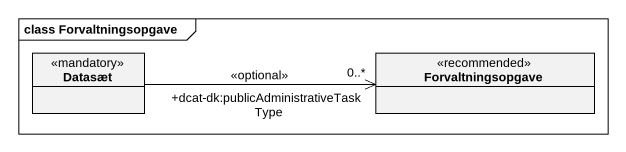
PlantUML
@startuml
mainframe class Forvaltningsopgave
hide circle
hide empty members
class Datasæt <<mandatory>>
class Forvaltningsopgave <<recommended>>
Datasæt -right-> "+dcat-dk:publicAdministrativeTaskType\n0..*" Forvaltningsopgave : <<optional>>
@enduml
